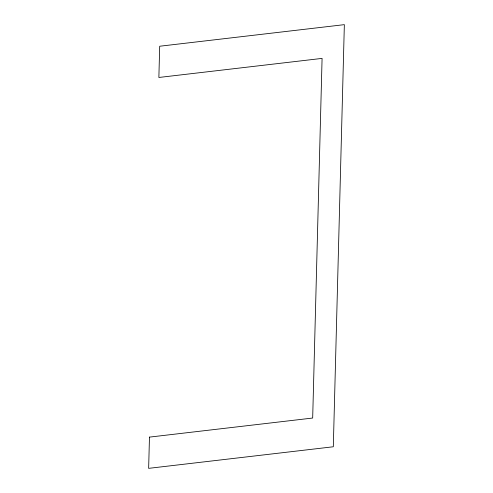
<?xml version="1.0" encoding="UTF-8"?>
<svg xmlns="http://www.w3.org/2000/svg" width="493" height="493" viewBox="0 0 493 493"><rect width="100%" height="100%" fill="white"/><g stroke="black" fill="none" stroke-linecap="round" stroke-linejoin="round"><path stroke-width="0.74" d="M149.465 437.112L148.646 468.35L333.311 446.769L344.354 24.65L159.689 46.231L158.869 77.469L322.083 58.396L312.679 418.039L149.465 437.112"/></g></svg>
